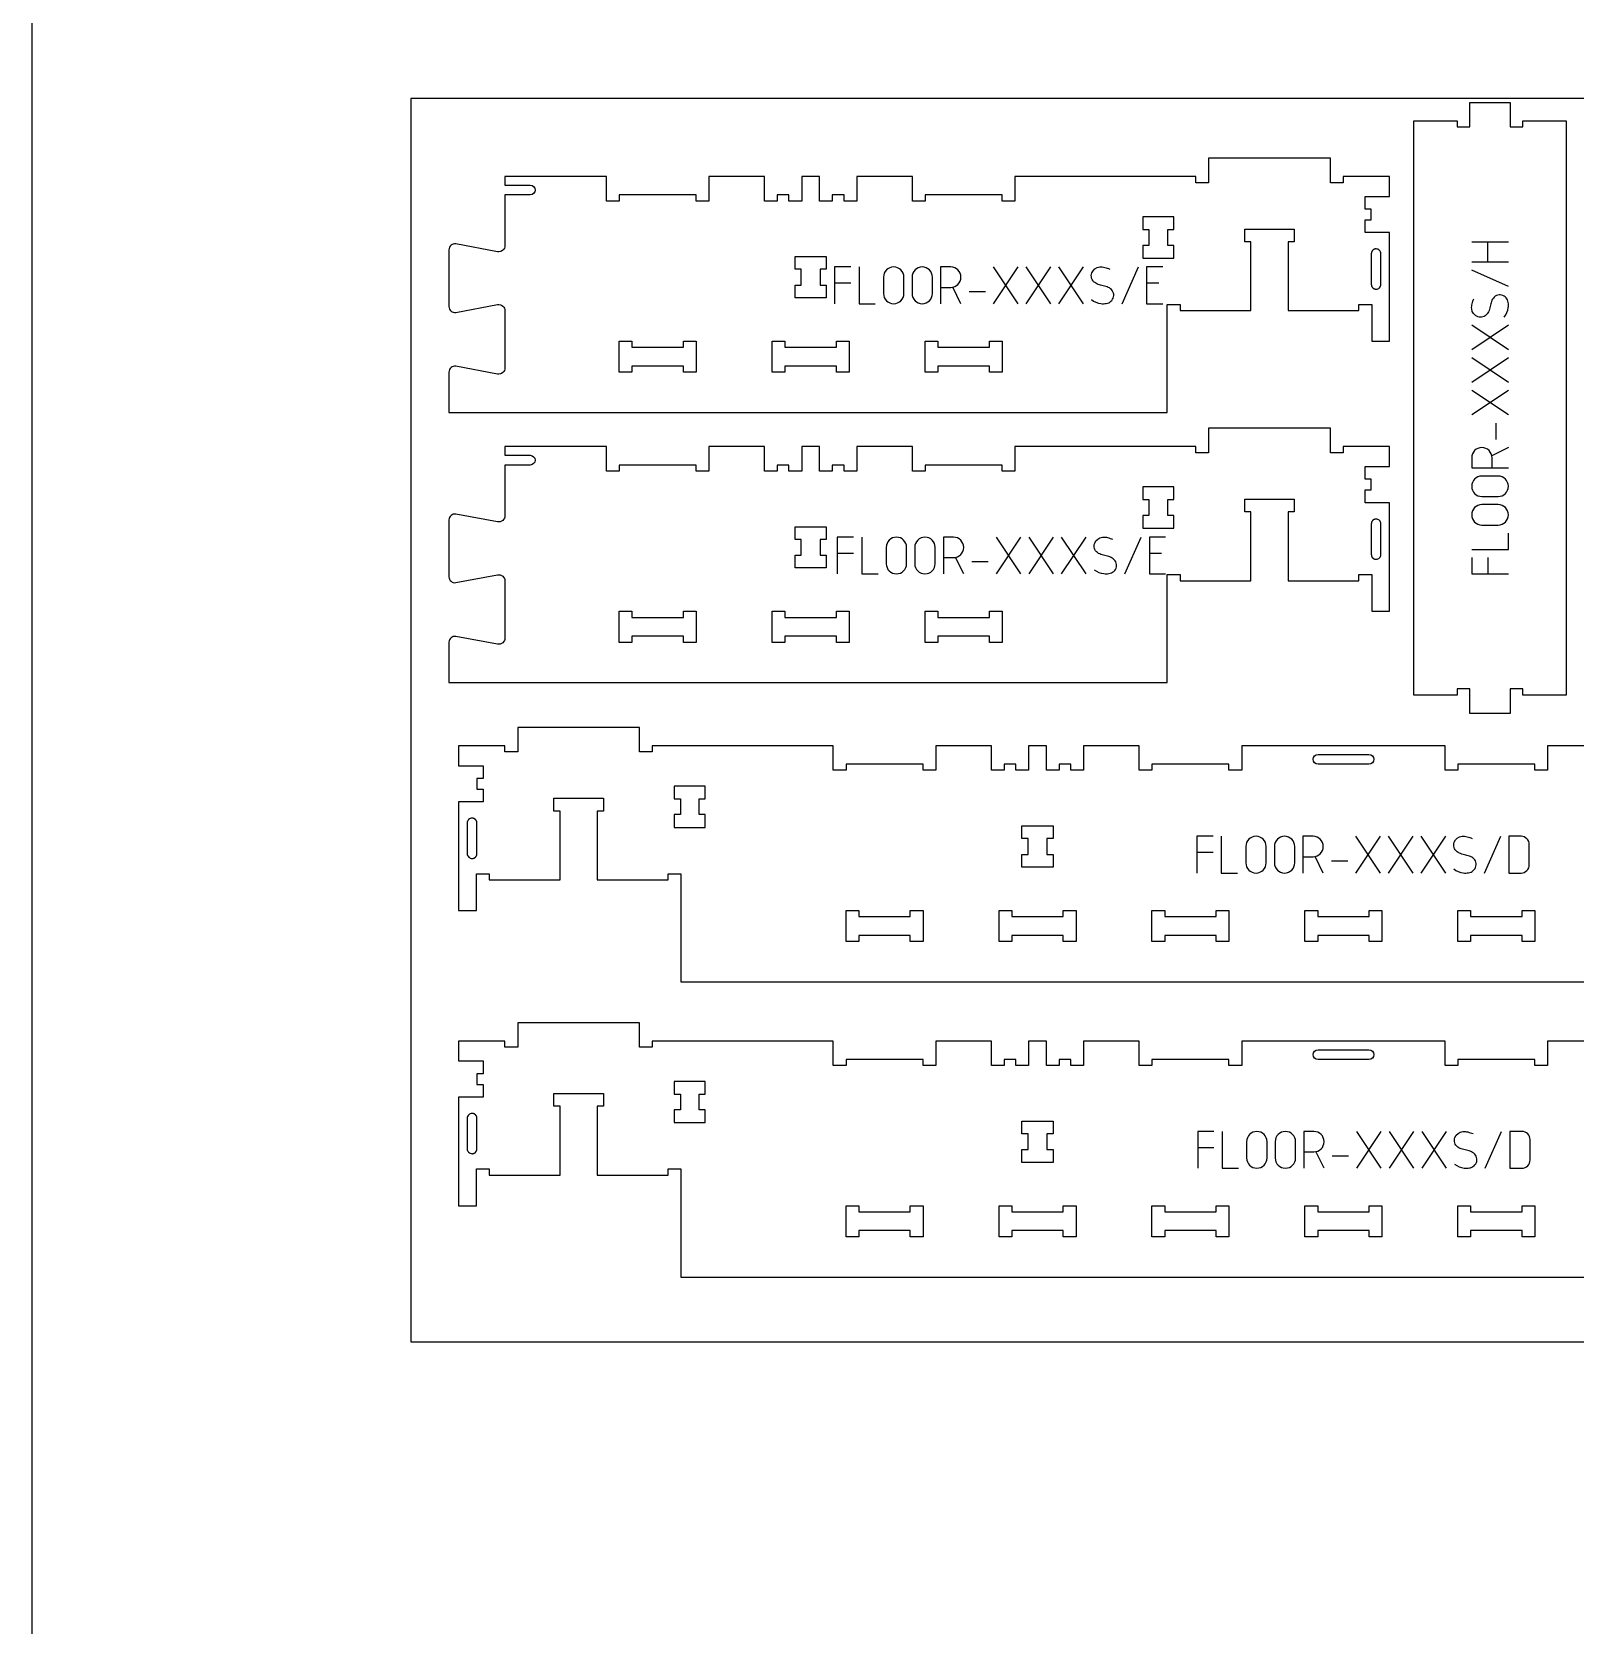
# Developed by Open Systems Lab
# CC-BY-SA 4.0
# Model space of a CAD drawing. Extents: x 0 to 12757, y 0 to 30003.
# Drawn here: x 0 to 1513, y 10398 to 11961 of the extents above; entities that cross this region are included whole.
import ezdxf

# ---------------------------------------------------------------- set-up
doc = ezdxf.new("R2010")
doc.units = 0
for name, color, linetype in [('0_SHEET_SPRUCEPLY_2440X122', 1, 'CONTINUOUS'), ('1_ANYTOOL_1MMDEEP_LABELS_S', 2, 'CONTINUOUS'), ('3_ANYTOOL_CUTTHROUGH_INSID', 4, 'CONTINUOUS'), ('4_ANYTOOL_CUTTHROUGH_OUTSI', 5, 'CONTINUOUS'), ('DONOTCUT', 7, 'CONTINUOUS')]:
    doc.layers.add(name, color=color, linetype=linetype)

msp = doc.modelspace()

# ---------------------------------------------------------------- linework, layer by layer
at = {"layer": '0_SHEET_SPRUCEPLY_2440X122'}
msp.add_lwpolyline([(371.7, 11895.6), (371.7, 10675.6), (2811.7, 10675.6), (2811.7, 11895.6)], close=True, dxfattribs=at)
at = {"layer": '1_ANYTOOL_1MMDEEP_LABELS_S', "color": 2}
for points in [[(1411.9, 11755), (1447.9, 11755)], [(1427.9, 11735), (1427.9, 11755)], [(803.1, 11730.2), (787.1, 11730.2), (787.1, 11694.2)], [(811.1, 11730.2), (811.1, 11694.2), (827.1, 11694.2)], [(943.1, 11694.2), (967.1, 11730.2)], [(967.1, 11694.2), (943.1, 11730.2)], [(975.1, 11694.2), (999.1, 11730.2)], [(999.1, 11694.2), (975.1, 11730.2)], [(1007.1, 11694.2), (1031.1, 11730.2)], [(1031.1, 11694.2), (1007.1, 11730.2)], [(1069.1, 11694.2), (1085.1, 11730.2)], [(1109.1, 11730.2), (1093.1, 11730.2), (1093.1, 11694.2), (1109.1, 11694.2)], [(1447.9, 11735), (1411.9, 11735)], [(1447.9, 11711), (1411.9, 11727)], [(803.1, 11714.2), (787.1, 11714.2)], [(911.1, 11694.2), (903, 11710.4)], [(1105.1, 11714.2), (1093.1, 11714.2)], [(919.1, 11706.2), (935.1, 11706.2)], [(1447.9, 11673), (1411.9, 11649)], [(1447.9, 11649), (1411.9, 11673)], [(1447.9, 11641), (1411.9, 11617)], [(1447.9, 11617), (1411.9, 11641)], [(1447.9, 11609), (1411.9, 11585)], [(1447.9, 11585), (1411.9, 11609)], [(1435.9, 11561), (1435.9, 11577)], [(1447.9, 11553), (1431.7, 11544.9)], [(805.8, 11465.1), (789.8, 11465.1), (789.8, 11429.1)], [(813.8, 11465.1), (813.8, 11429.1), (829.8, 11429.1)], [(945.8, 11429.1), (969.8, 11465.1)], [(969.8, 11429.1), (945.8, 11465.1)], [(977.8, 11429.1), (1001.8, 11465.1)], [(1001.8, 11429.1), (977.8, 11465.1)], [(1009.8, 11429.1), (1033.8, 11465.1)], [(1033.8, 11429.1), (1009.8, 11465.1)], [(1071.8, 11429.1), (1087.8, 11465.1)], [(1111.8, 11465.1), (1095.8, 11465.1), (1095.8, 11429.1), (1111.8, 11429.1)], [(1411.9, 11453), (1447.9, 11453), (1447.9, 11469)], [(805.8, 11449.1), (789.8, 11449.1)], [(913.8, 11429.1), (905.7, 11445.3)], [(1107.8, 11449.1), (1095.8, 11449.1)], [(1411.9, 11445), (1411.9, 11429), (1447.9, 11429)], [(1427.9, 11445), (1427.9, 11429)], [(921.8, 11441.1), (937.8, 11441.1)], [(1158.4, 11171.6), (1142.4, 11171.6), (1142.4, 11135.6)], [(1166.4, 11171.6), (1166.4, 11135.6), (1182.4, 11135.6)], [(1298.4, 11135.6), (1322.4, 11171.6)], [(1322.4, 11135.6), (1298.4, 11171.6)], [(1330.4, 11135.6), (1354.4, 11171.6)], [(1354.4, 11135.6), (1330.4, 11171.6)], [(1362.4, 11135.6), (1386.4, 11171.6)], [(1386.4, 11135.6), (1362.4, 11171.6)], [(1424.4, 11135.6), (1440.4, 11171.6)], [(1158.4, 11155.6), (1142.4, 11155.6)], [(1266.4, 11135.6), (1258.3, 11151.8)], [(1274.4, 11147.6), (1290.4, 11147.6)], [(1159.2, 10882), (1143.2, 10882), (1143.2, 10846)], [(1167.2, 10882), (1167.2, 10846), (1183.2, 10846)], [(1299.2, 10846), (1323.2, 10882)], [(1323.2, 10846), (1299.2, 10882)], [(1331.2, 10846), (1355.2, 10882)], [(1355.2, 10846), (1331.2, 10882)], [(1363.2, 10846), (1387.2, 10882)], [(1387.2, 10846), (1363.2, 10882)], [(1425.2, 10846), (1441.2, 10882)], [(1159.2, 10866), (1143.2, 10866)], [(1267.2, 10846), (1259.1, 10862.2)], [(1275.2, 10858), (1291.2, 10858)]]:
    msp.add_lwpolyline(points, dxfattribs=at)
for points in [[(835.1, 11704.2, 1), (855.1, 11704.2), (855.1, 11720.2, 1), (835.1, 11720.2)], [(863.1, 11704.2, 1), (883.1, 11704.2), (883.1, 11720.2, 1), (863.1, 11720.2)], [(1437.9, 11505, 1), (1437.9, 11525), (1421.9, 11525, 1), (1421.9, 11505)], [(1437.9, 11477, 1), (1437.9, 11497), (1421.9, 11497, 1), (1421.9, 11477)], [(837.8, 11439.1, 1), (857.8, 11439.1), (857.8, 11455.1, 1), (837.8, 11455.1)], [(865.8, 11439.1, 1), (885.8, 11439.1), (885.8, 11455.1, 1), (865.8, 11455.1)], [(1190.4, 11145.6, 1), (1210.4, 11145.6), (1210.4, 11161.6, 1), (1190.4, 11161.6)], [(1218.4, 11145.6, 1), (1238.4, 11145.6), (1238.4, 11161.6, 1), (1218.4, 11161.6)], [(1460.4, 11171.6), (1448.4, 11171.6), (1448.4, 11135.6), (1460.4, 11135.6, 0.414214), (1468.4, 11143.6), (1468.4, 11163.6, 0.414214)], [(1191.2, 10856, 1), (1211.2, 10856), (1211.2, 10872, 1), (1191.2, 10872)], [(1219.2, 10856, 1), (1239.2, 10856), (1239.2, 10872, 1), (1219.2, 10872)], [(1461.2, 10882), (1449.2, 10882), (1449.2, 10846), (1461.2, 10846, 0.414214), (1469.2, 10854), (1469.2, 10874, 0.414214)]]:
    msp.add_lwpolyline(points, format="xyb", close=True, dxfattribs=at)
for points in [[(891.1, 11710.2), (901.1, 11710.2, 1), (901.1, 11730.2), (891.1, 11730.2), (891.1, 11694.2)], [(1039.1, 11698.2, 0.136555), (1048.3, 11694.3, 0.071716), (1053.5, 11694.4, 0.133522), (1058.1, 11696.5, 0.344001), (1060.1, 11705.9, 0.153745), (1056.7, 11709.6, 0.071568), (1051.9, 11711.5, -0.00912), (1046.8, 11712.8, -0.090615), (1042.2, 11714.9, -0.340346), (1039.4, 11724.3, -0.284273), (1047.1, 11730.2, -0.092596), (1052.1, 11729.7, -0.017533), (1057.1, 11728.2)], [(1443.9, 11681, 0.136555), (1447.8, 11690.3, 0.071716), (1447.7, 11695.4, 0.133522), (1445.6, 11700, 0.344001), (1436.2, 11702.1, 0.153745), (1432.4, 11698.6, 0.071568), (1430.6, 11693.9, -0.00912), (1429.3, 11688.7, -0.090615), (1427.1, 11684.2, -0.340346), (1417.8, 11681.4, -0.284273), (1411.9, 11689.1, -0.092596), (1412.4, 11694.1, -0.017533), (1413.9, 11699)], [(1431.9, 11533), (1431.9, 11543, 1), (1411.9, 11543), (1411.9, 11533), (1447.9, 11533)], [(893.8, 11445.1), (903.8, 11445.1, 1), (903.8, 11465.1), (893.8, 11465.1), (893.8, 11429.1)], [(1041.8, 11433.1, 0.136555), (1051.1, 11429.3, 0.071716), (1056.2, 11429.4, 0.133522), (1060.9, 11431.5, 0.344001), (1062.9, 11440.9, 0.153745), (1059.4, 11444.6, 0.071568), (1054.7, 11446.4, -0.00912), (1049.6, 11447.7, -0.090615), (1045, 11449.9, -0.340346), (1042.2, 11459.3, -0.284273), (1049.9, 11465.1, -0.092596), (1054.9, 11464.7, -0.017533), (1059.8, 11463.1)], [(1246.4, 11151.6), (1256.4, 11151.6, 1), (1256.4, 11171.6), (1246.4, 11171.6), (1246.4, 11135.6)], [(1394.4, 11139.6, 0.136555), (1403.7, 11135.7, 0.071716), (1408.8, 11135.8, 0.133522), (1413.5, 11138, 0.344001), (1415.5, 11147.4, 0.153745), (1412, 11151.1, 0.071568), (1407.3, 11152.9, -0.00912), (1402.2, 11154.2, -0.090615), (1397.6, 11156.4, -0.340346), (1394.8, 11165.8, -0.284273), (1402.5, 11171.6, -0.092596), (1407.5, 11171.2, -0.017533), (1412.4, 11169.6)], [(1247.2, 10862), (1257.2, 10862, 1), (1257.2, 10882), (1247.2, 10882), (1247.2, 10846)], [(1395.2, 10850, 0.136555), (1404.4, 10846.1, 0.071716), (1409.6, 10846.2, 0.133522), (1414.2, 10848.3, 0.344001), (1416.3, 10857.7, 0.153745), (1412.8, 10861.5, 0.071568), (1408.1, 10863.3, -0.00912), (1402.9, 10864.6, -0.090615), (1398.3, 10866.7, -0.340346), (1395.5, 10876.1, -0.284273), (1403.2, 10882, -0.092596), (1408.2, 10881.5, -0.017533), (1413.2, 10880)]]:
    msp.add_lwpolyline(points, format="xyb", dxfattribs=at)
at = {"layer": '3_ANYTOOL_CUTTHROUGH_INSID', "color": 4}
for points in [[(1089.4, 11779.4), (1089.4, 11766.9), (1095.4, 11766.9), (1095.4, 11751.4), (1089.4, 11751.4), (1089.4, 11738.9), (1119.9, 11738.9), (1119.9, 11751.4), (1113.9, 11751.4), (1113.9, 11766.9), (1119.9, 11766.9), (1119.9, 11779.4)], [(778.9, 11699.9), (748.4, 11699.9), (748.4, 11712.4), (754.4, 11712.4), (754.4, 11727.9), (748.4, 11727.9), (748.4, 11740.4), (778.9, 11740.4), (778.9, 11727.9), (772.9, 11727.9), (772.9, 11712.4), (778.9, 11712.4)], [(638.9, 11651.4), (638.9, 11657.4), (651.4, 11657.4), (651.4, 11626.9), (638.9, 11626.9), (638.9, 11632.9), (588.4, 11632.9), (588.4, 11626.9), (575.9, 11626.9), (575.9, 11657.4), (588.4, 11657.4), (588.4, 11651.4)], [(738.4, 11651.4), (788.9, 11651.4), (788.9, 11657.4), (801.4, 11657.4), (801.4, 11626.9), (788.9, 11626.9), (788.9, 11632.9), (738.4, 11632.9), (738.4, 11626.9), (725.9, 11626.9), (725.9, 11657.4), (738.4, 11657.4)], [(888.4, 11632.9), (888.4, 11626.9), (875.9, 11626.9), (875.9, 11657.4), (888.4, 11657.4), (888.4, 11651.4), (938.9, 11651.4), (938.9, 11657.4), (951.4, 11657.4), (951.4, 11626.9), (938.9, 11626.9), (938.9, 11632.9)], [(1089.4, 11514.4), (1089.4, 11501.9), (1095.4, 11501.9), (1095.4, 11486.4), (1089.4, 11486.4), (1089.4, 11473.9), (1119.9, 11473.9), (1119.9, 11486.4), (1113.9, 11486.4), (1113.9, 11501.9), (1119.9, 11501.9), (1119.9, 11514.4)], [(778.9, 11434.9), (748.4, 11434.9), (748.4, 11447.4), (754.4, 11447.4), (754.4, 11462.9), (748.4, 11462.9), (748.4, 11475.4), (778.9, 11475.4), (778.9, 11462.9), (772.9, 11462.9), (772.9, 11447.4), (778.9, 11447.4)], [(638.9, 11386.4), (638.9, 11392.4), (651.4, 11392.4), (651.4, 11361.9), (638.9, 11361.9), (638.9, 11367.9), (588.4, 11367.9), (588.4, 11361.9), (575.9, 11361.9), (575.9, 11392.4), (588.4, 11392.4), (588.4, 11386.4)], [(738.4, 11386.4), (788.9, 11386.4), (788.9, 11392.4), (801.4, 11392.4), (801.4, 11361.9), (788.9, 11361.9), (788.9, 11367.9), (738.4, 11367.9), (738.4, 11361.9), (725.9, 11361.9), (725.9, 11392.4), (738.4, 11392.4)], [(888.4, 11367.9), (888.4, 11361.9), (875.9, 11361.9), (875.9, 11392.4), (888.4, 11392.4), (888.4, 11386.4), (938.9, 11386.4), (938.9, 11392.4), (951.4, 11392.4), (951.4, 11361.9), (938.9, 11361.9), (938.9, 11367.9)], [(660.4, 11220.9), (629.9, 11220.9), (629.9, 11208.4), (635.9, 11208.4), (635.9, 11192.9), (629.9, 11192.9), (629.9, 11180.4), (660.4, 11180.4), (660.4, 11192.9), (654.4, 11192.9), (654.4, 11208.4), (660.4, 11208.4)], [(1001.4, 11141.4), (970.9, 11141.4), (970.9, 11153.9), (976.9, 11153.9), (976.9, 11169.4), (970.9, 11169.4), (970.9, 11181.9), (1001.4, 11181.9), (1001.4, 11169.4), (995.4, 11169.4), (995.4, 11153.9), (1001.4, 11153.9)], [(861.4, 11092.9), (861.4, 11098.9), (873.9, 11098.9), (873.9, 11068.4), (861.4, 11068.4), (861.4, 11074.4), (810.9, 11074.4), (810.9, 11068.4), (798.4, 11068.4), (798.4, 11098.9), (810.9, 11098.9), (810.9, 11092.9)], [(960.9, 11098.9), (960.9, 11092.9), (1011.4, 11092.9), (1011.4, 11098.9), (1023.9, 11098.9), (1023.9, 11068.4), (1011.4, 11068.4), (1011.4, 11074.4), (960.9, 11074.4), (960.9, 11068.4), (948.4, 11068.4), (948.4, 11098.9)], [(1110.9, 11074.4), (1110.9, 11068.4), (1098.4, 11068.4), (1098.4, 11098.9), (1110.9, 11098.9), (1110.9, 11092.9), (1161.4, 11092.9), (1161.4, 11098.9), (1173.9, 11098.9), (1173.9, 11068.4), (1161.4, 11068.4), (1161.4, 11074.4)], [(1260.9, 11092.9), (1311.4, 11092.9), (1311.4, 11098.9), (1323.9, 11098.9), (1323.9, 11068.4), (1311.4, 11068.4), (1311.4, 11074.4), (1260.9, 11074.4), (1260.9, 11068.4), (1248.4, 11068.4), (1248.4, 11098.9), (1260.9, 11098.9)], [(1461.4, 11092.9), (1461.4, 11098.9), (1473.9, 11098.9), (1473.9, 11068.4), (1461.4, 11068.4), (1461.4, 11074.4), (1410.9, 11074.4), (1410.9, 11068.4), (1398.4, 11068.4), (1398.4, 11098.9), (1410.9, 11098.9), (1410.9, 11092.9)], [(660.4, 10931.2), (629.9, 10931.2), (629.9, 10918.7), (635.9, 10918.7), (635.9, 10903.2), (629.9, 10903.2), (629.9, 10890.7), (660.4, 10890.7), (660.4, 10903.2), (654.4, 10903.2), (654.4, 10918.7), (660.4, 10918.7)], [(1001.4, 10851.7), (970.9, 10851.7), (970.9, 10864.2), (976.9, 10864.2), (976.9, 10879.7), (970.9, 10879.7), (970.9, 10892.2), (1001.4, 10892.2), (1001.4, 10879.7), (995.4, 10879.7), (995.4, 10864.2), (1001.4, 10864.2)], [(861.4, 10803.2), (861.4, 10809.2), (873.9, 10809.2), (873.9, 10778.7), (861.4, 10778.7), (861.4, 10784.7), (810.9, 10784.7), (810.9, 10778.7), (798.4, 10778.7), (798.4, 10809.2), (810.9, 10809.2), (810.9, 10803.2)], [(960.9, 10809.2), (960.9, 10803.2), (1011.4, 10803.2), (1011.4, 10809.2), (1023.9, 10809.2), (1023.9, 10778.7), (1011.4, 10778.7), (1011.4, 10784.7), (960.9, 10784.7), (960.9, 10778.7), (948.4, 10778.7), (948.4, 10809.2)], [(1110.9, 10784.7), (1110.9, 10778.7), (1098.4, 10778.7), (1098.4, 10809.2), (1110.9, 10809.2), (1110.9, 10803.2), (1161.4, 10803.2), (1161.4, 10809.2), (1173.9, 10809.2), (1173.9, 10778.7), (1161.4, 10778.7), (1161.4, 10784.7)], [(1260.9, 10803.2), (1311.4, 10803.2), (1311.4, 10809.2), (1323.9, 10809.2), (1323.9, 10778.7), (1311.4, 10778.7), (1311.4, 10784.7), (1260.9, 10784.7), (1260.9, 10778.7), (1248.4, 10778.7), (1248.4, 10809.2), (1260.9, 10809.2)], [(1461.4, 10803.2), (1461.4, 10809.2), (1473.9, 10809.2), (1473.9, 10778.7), (1461.4, 10778.7), (1461.4, 10784.7), (1410.9, 10784.7), (1410.9, 10778.7), (1398.4, 10778.7), (1398.4, 10809.2), (1410.9, 10809.2), (1410.9, 10803.2)]]:
    msp.add_lwpolyline(points, close=True, dxfattribs=at)
for points in [[(1322.9, 11743.2, 0.414214), (1318.2, 11747.9), (1318.1, 11747.9), (1318, 11747.9), (1317.9, 11747.9), (1317.8, 11747.9), (1317.6, 11747.9), (1317.5, 11747.9), (1317.4, 11747.9), (1317.3, 11747.8), (1317.2, 11747.8), (1317.1, 11747.8), (1317, 11747.8), (1316.9, 11747.7), (1316.8, 11747.7), (1316.7, 11747.7), (1316.5, 11747.6), (1316.4, 11747.6), (1316.3, 11747.5), (1316.2, 11747.5), (1316.1, 11747.4), (1316, 11747.4), (1315.9, 11747.3), (1315.8, 11747.3), (1315.7, 11747.2), (1315.6, 11747.1), (1315.5, 11747.1), (1315.4, 11747), (1315.3, 11746.9), (1315.2, 11746.9), (1315.1, 11746.8), (1315, 11746.7), (1314.9, 11746.6), (1314.8, 11746.5), (1314.7, 11746.4), (1314.7, 11746.3), (1314.6, 11746.3), (1314.5, 11746.2), (1314.4, 11746.1), (1314.3, 11746), (1314.3, 11745.9), (1314.2, 11745.8), (1314.1, 11745.7), (1314.1, 11745.6), (1314, 11745.5), (1314, 11745.3), (1313.9, 11745.2), (1313.9, 11745.1), (1313.8, 11745), (1313.8, 11744.9), (1313.7, 11744.8), (1313.7, 11744.7), (1313.7, 11744.6), (1313.6, 11744.5), (1313.6, 11744.4), (1313.6, 11744.3), (1313.5, 11744.1), (1313.5, 11744), (1313.5, 11743.9), (1313.5, 11743.8), (1313.5, 11743.7), (1313.5, 11743.6), (1313.4, 11743.5), (1313.4, 11743.4), (1313.4, 11743.3), (1313.4, 11743.2), (1313.4, 11713.2), (1313.4, 11713.1), (1313.4, 11713), (1313.4, 11712.8), (1313.5, 11712.7), (1313.5, 11712.6), (1313.5, 11712.5), (1313.5, 11712.4), (1313.5, 11712.3), (1313.5, 11712.2), (1313.6, 11712.1), (1313.6, 11712), (1313.6, 11711.9), (1313.7, 11711.7), (1313.7, 11711.6), (1313.7, 11711.5), (1313.8, 11711.4), (1313.8, 11711.3), (1313.9, 11711.2), (1313.9, 11711.1), (1314, 11711), (1314, 11710.9), (1314.1, 11710.8), (1314.1, 11710.7), (1314.2, 11710.6), (1314.3, 11710.5), (1314.4, 11710.4), (1314.4, 11710.3), (1314.5, 11710.2), (1314.6, 11710.1), (1314.7, 11710), (1314.7, 11709.9), (1314.8, 11709.8), (1314.9, 11709.7), (1315, 11709.6), (1315.1, 11709.6), (1315.2, 11709.5), (1315.3, 11709.4), (1315.4, 11709.3), (1315.5, 11709.3), (1315.6, 11709.2), (1315.7, 11709.1), (1315.8, 11709.1), (1315.9, 11709), (1316, 11708.9), (1316.1, 11708.9), (1316.2, 11708.8), (1316.3, 11708.8), (1316.4, 11708.8), (1316.5, 11708.7), (1316.7, 11708.7), (1316.8, 11708.6), (1316.9, 11708.6), (1317, 11708.6), (1317.1, 11708.5), (1317.2, 11708.5), (1317.3, 11708.5), (1317.4, 11708.5), (1317.5, 11708.5), (1317.7, 11708.4), (1317.8, 11708.4), (1317.9, 11708.4), (1318, 11708.4), (1318.1, 11708.4), (1318.2, 11708.4, 0.414214), (1322.9, 11713.2)], [(1322.9, 11478.1, 0.414214), (1318.2, 11482.9), (1318.1, 11482.9), (1318, 11482.9), (1317.9, 11482.9), (1317.8, 11482.9), (1317.6, 11482.9), (1317.5, 11482.8), (1317.4, 11482.8), (1317.3, 11482.8), (1317.2, 11482.8), (1317.1, 11482.8), (1317, 11482.7), (1316.9, 11482.7), (1316.8, 11482.7), (1316.7, 11482.6), (1316.5, 11482.6), (1316.4, 11482.6), (1316.3, 11482.5), (1316.2, 11482.5), (1316.1, 11482.4), (1316, 11482.4), (1315.9, 11482.3), (1315.8, 11482.2), (1315.7, 11482.2), (1315.6, 11482.1), (1315.5, 11482), (1315.4, 11482), (1315.3, 11481.9), (1315.2, 11481.8), (1315.1, 11481.7), (1315, 11481.7), (1314.9, 11481.6), (1314.8, 11481.5), (1314.7, 11481.4), (1314.7, 11481.3), (1314.6, 11481.2), (1314.5, 11481.1), (1314.4, 11481), (1314.3, 11480.9), (1314.3, 11480.8), (1314.2, 11480.7), (1314.1, 11480.6), (1314.1, 11480.5), (1314, 11480.4), (1314, 11480.3), (1313.9, 11480.2), (1313.9, 11480.1), (1313.8, 11480), (1313.8, 11479.9), (1313.7, 11479.8), (1313.7, 11479.7), (1313.7, 11479.6), (1313.6, 11479.4), (1313.6, 11479.3), (1313.6, 11479.2), (1313.5, 11479.1), (1313.5, 11479), (1313.5, 11478.9), (1313.5, 11478.8), (1313.5, 11478.7), (1313.5, 11478.6), (1313.4, 11478.5), (1313.4, 11478.3), (1313.4, 11478.2), (1313.4, 11478.1), (1313.4, 11448.1), (1313.4, 11448), (1313.4, 11447.9), (1313.4, 11447.8), (1313.5, 11447.7), (1313.5, 11447.6), (1313.5, 11447.5), (1313.5, 11447.4), (1313.5, 11447.3), (1313.5, 11447.2), (1313.6, 11447), (1313.6, 11446.9), (1313.6, 11446.8), (1313.7, 11446.7), (1313.7, 11446.6), (1313.7, 11446.5), (1313.8, 11446.4), (1313.8, 11446.3), (1313.9, 11446.2), (1313.9, 11446.1), (1314, 11446), (1314, 11445.8), (1314.1, 11445.7), (1314.1, 11445.6), (1314.2, 11445.5), (1314.3, 11445.4), (1314.4, 11445.3), (1314.4, 11445.2), (1314.5, 11445.1), (1314.6, 11445), (1314.7, 11445), (1314.7, 11444.9), (1314.8, 11444.8), (1314.9, 11444.7), (1315, 11444.6), (1315.1, 11444.5), (1315.2, 11444.4), (1315.3, 11444.4), (1315.4, 11444.3), (1315.5, 11444.2), (1315.6, 11444.2), (1315.7, 11444.1), (1315.8, 11444), (1315.9, 11444), (1316, 11443.9), (1316.1, 11443.9), (1316.2, 11443.8), (1316.3, 11443.8), (1316.4, 11443.7), (1316.5, 11443.7), (1316.7, 11443.6), (1316.8, 11443.6), (1316.9, 11443.6), (1317, 11443.5), (1317.1, 11443.5), (1317.2, 11443.5), (1317.3, 11443.5), (1317.4, 11443.4), (1317.5, 11443.4), (1317.7, 11443.4), (1317.8, 11443.4), (1317.9, 11443.4), (1318, 11443.4), (1318.1, 11443.4), (1318.2, 11443.4, 0.414214), (1322.9, 11448.1)], [(1311.2, 11251.9, -1), (1311.2, 11242.4), (1261.2, 11242.4, -1), (1261.2, 11251.9)], [(426.9, 11184.6), (426.9, 11154.6, 0.414214), (431.7, 11149.9), (431.8, 11149.9), (431.9, 11149.9), (432, 11149.9), (432.1, 11149.9), (432.2, 11149.9), (432.3, 11149.9), (432.4, 11149.9), (432.6, 11149.9), (432.7, 11150), (432.8, 11150), (432.9, 11150), (433, 11150.1), (433.1, 11150.1), (433.2, 11150.1), (433.3, 11150.2), (433.4, 11150.2), (433.6, 11150.2), (433.7, 11150.3), (433.8, 11150.3), (433.9, 11150.4), (434, 11150.5), (434.1, 11150.5), (434.2, 11150.6), (434.3, 11150.6), (434.4, 11150.7), (434.5, 11150.8), (434.6, 11150.9), (434.7, 11150.9), (434.8, 11151), (434.9, 11151.1), (435, 11151.2), (435.1, 11151.3), (435.1, 11151.3), (435.2, 11151.4), (435.3, 11151.5), (435.4, 11151.6), (435.5, 11151.7), (435.5, 11151.8), (435.6, 11151.9), (435.7, 11152), (435.7, 11152.1), (435.8, 11152.2), (435.9, 11152.3), (435.9, 11152.4), (436, 11152.5), (436, 11152.7), (436.1, 11152.8), (436.1, 11152.9), (436.2, 11153), (436.2, 11153.1), (436.2, 11153.2), (436.3, 11153.3), (436.3, 11153.4), (436.3, 11153.5), (436.3, 11153.6), (436.4, 11153.8), (436.4, 11153.9), (436.4, 11154), (436.4, 11154.1), (436.4, 11154.2), (436.4, 11154.3), (436.4, 11154.4), (436.4, 11154.5), (436.4, 11154.6), (436.4, 11184.6), (436.4, 11184.7), (436.4, 11184.8), (436.4, 11184.9), (436.4, 11185), (436.4, 11185.2), (436.4, 11185.3), (436.4, 11185.4), (436.4, 11185.5), (436.3, 11185.6), (436.3, 11185.7), (436.3, 11185.8), (436.3, 11185.9), (436.2, 11186), (436.2, 11186.1), (436.2, 11186.3), (436.1, 11186.4), (436.1, 11186.5), (436, 11186.6), (436, 11186.7), (435.9, 11186.8), (435.9, 11186.9), (435.8, 11187), (435.7, 11187.1), (435.7, 11187.2), (435.6, 11187.3), (435.5, 11187.4), (435.5, 11187.5), (435.4, 11187.6), (435.3, 11187.7), (435.2, 11187.8), (435.1, 11187.9), (435.1, 11188), (435, 11188.1), (434.9, 11188.1), (434.8, 11188.2), (434.7, 11188.3), (434.6, 11188.4), (434.5, 11188.5), (434.4, 11188.5), (434.3, 11188.6), (434.2, 11188.7), (434.1, 11188.7), (434, 11188.8), (433.9, 11188.8), (433.8, 11188.9), (433.7, 11188.9), (433.6, 11189), (433.4, 11189), (433.3, 11189.1), (433.2, 11189.1), (433.1, 11189.2), (433, 11189.2), (432.9, 11189.2), (432.8, 11189.2), (432.7, 11189.3), (432.6, 11189.3), (432.5, 11189.3), (432.3, 11189.3), (432.2, 11189.3), (432.1, 11189.4), (432, 11189.4), (431.9, 11189.4), (431.8, 11189.4), (431.7, 11189.4, 0.414214)], [(1311.2, 10962.2, -1), (1311.2, 10952.7), (1261.2, 10952.7, -1), (1261.2, 10962.2)], [(426.9, 10895), (426.9, 10865, 0.414214), (431.7, 10860.2), (431.8, 10860.2), (431.9, 10860.2), (432, 10860.2), (432.1, 10860.2), (432.2, 10860.3), (432.3, 10860.3), (432.4, 10860.3), (432.6, 10860.3), (432.7, 10860.3), (432.8, 10860.4), (432.9, 10860.4), (433, 10860.4), (433.1, 10860.4), (433.2, 10860.5), (433.3, 10860.5), (433.4, 10860.6), (433.6, 10860.6), (433.7, 10860.7), (433.8, 10860.7), (433.9, 10860.8), (434, 10860.8), (434.1, 10860.9), (434.2, 10860.9), (434.3, 10861), (434.4, 10861.1), (434.5, 10861.1), (434.6, 10861.2), (434.7, 10861.3), (434.8, 10861.4), (434.9, 10861.4), (435, 10861.5), (435.1, 10861.6), (435.1, 10861.7), (435.2, 10861.8), (435.3, 10861.9), (435.4, 10862), (435.5, 10862.1), (435.5, 10862.2), (435.6, 10862.3), (435.7, 10862.4), (435.7, 10862.5), (435.8, 10862.6), (435.9, 10862.7), (435.9, 10862.8), (436, 10862.9), (436, 10863), (436.1, 10863.1), (436.1, 10863.2), (436.2, 10863.3), (436.2, 10863.4), (436.2, 10863.6), (436.3, 10863.7), (436.3, 10863.8), (436.3, 10863.9), (436.3, 10864), (436.4, 10864.1), (436.4, 10864.2), (436.4, 10864.3), (436.4, 10864.4), (436.4, 10864.5), (436.4, 10864.7), (436.4, 10864.8), (436.4, 10864.9), (436.4, 10865), (436.4, 10895), (436.4, 10895.1), (436.4, 10895.2), (436.4, 10895.3), (436.4, 10895.4), (436.4, 10895.5), (436.4, 10895.6), (436.4, 10895.7), (436.4, 10895.8), (436.3, 10896), (436.3, 10896.1), (436.3, 10896.2), (436.3, 10896.3), (436.2, 10896.4), (436.2, 10896.5), (436.2, 10896.6), (436.1, 10896.7), (436.1, 10896.8), (436, 10896.9), (436, 10897.1), (435.9, 10897.2), (435.9, 10897.3), (435.8, 10897.4), (435.7, 10897.5), (435.7, 10897.6), (435.6, 10897.7), (435.5, 10897.8), (435.5, 10897.9), (435.4, 10898), (435.3, 10898.1), (435.2, 10898.2), (435.1, 10898.2), (435.1, 10898.3), (435, 10898.4), (434.9, 10898.5), (434.8, 10898.6), (434.7, 10898.7), (434.6, 10898.7), (434.5, 10898.8), (434.4, 10898.9), (434.3, 10899), (434.2, 10899), (434.1, 10899.1), (434, 10899.1), (433.9, 10899.2), (433.8, 10899.2), (433.7, 10899.3), (433.6, 10899.3), (433.4, 10899.4), (433.3, 10899.4), (433.2, 10899.5), (433.1, 10899.5), (433, 10899.5), (432.9, 10899.6), (432.8, 10899.6), (432.7, 10899.6), (432.6, 10899.6), (432.5, 10899.7), (432.3, 10899.7), (432.2, 10899.7), (432.1, 10899.7), (432, 10899.7), (431.9, 10899.7), (431.8, 10899.7), (431.7, 10899.7, 0.414214)]]:
    msp.add_lwpolyline(points, format="xyb", close=True, dxfattribs=at)
at = {"layer": '4_ANYTOOL_CUTTHROUGH_OUTSI', "color": 5}
msp.add_lwpolyline([(1397.7, 11310.2), (1355.2, 11310.2), (1355.2, 11873.7), (1397.7, 11873.7), (1397.7, 11867.7), (1410.2, 11867.7), (1410.2, 11891.7), (1449.7, 11891.7), (1449.7, 11867.7), (1462.2, 11867.7), (1462.2, 11873.7), (1504.7, 11873.7), (1504.7, 11310.2), (1462.2, 11310.2), (1462.2, 11316.2), (1449.7, 11316.2), (1449.7, 11292.2), (1410.2, 11292.2), (1410.2, 11316.2), (1397.7, 11316.2)], close=True, dxfattribs=at)
for points in [[(651.4, 11795.2), (651.4, 11800.9), (575.9, 11800.9), (575.9, 11794.9), (563.4, 11794.9), (563.4, 11818.9), (463.9, 11818.9), (463.9, 11810.4), (488.7, 11810.4), (488.7, 11810.4, -1), (488.7, 11800.9), (463.9, 11800.9), (463.9, 11751.3), (463.9, 11751.3, -0.463455), (456.7, 11745.1), (456.7, 11745.1), (456.7, 11745.1), (415.6, 11752.8), (415.6, 11752.8, 0.220352), (411, 11751.5, 0.220464), (408.9, 11747.1), (408.9, 11691.3, 0.220464), (411, 11686.9, 0.220352), (415.6, 11685.6), (456.7, 11693.3), (456.7, 11693.3), (456.7, 11693.3, -0.463455), (463.9, 11687.1), (463.9, 11631.3, -0.463455), (456.7, 11625.1), (456.7, 11625.1), (456.7, 11625.1), (415.6, 11632.8), (415.6, 11632.8, 0.220352), (411, 11631.5, 0.220464), (408.9, 11627.1), (408.9, 11587.4), (1113.4, 11587.4), (1113.4, 11693.4), (1125.9, 11693.4), (1125.9, 11687.4), (1195.4, 11687.4), (1195.4, 11754.9), (1189.4, 11754.9), (1189.4, 11767.4), (1237.9, 11767.4), (1237.9, 11754.9), (1231.9, 11754.9), (1231.9, 11687.4), (1301.4, 11687.4), (1301.4, 11693.4), (1313.9, 11693.4), (1313.9, 11657.4), (1331.4, 11657.4), (1331.4, 11763.9), (1307.4, 11763.9), (1307.4, 11776.4), (1313.4, 11776.4), (1313.4, 11786.9), (1307.4, 11786.9), (1307.4, 11799.4), (1331.4, 11799.4), (1331.4, 11818.9), (1285.9, 11818.9), (1285.9, 11812.9), (1273.4, 11812.9), (1273.4, 11836.9), (1153.9, 11836.9), (1153.9, 11812.9), (1141.4, 11812.9), (1141.4, 11818.9), (963.9, 11818.9), (963.9, 11794.9), (951.4, 11794.9), (951.4, 11800.9), (875.9, 11800.9), (875.9, 11794.9), (863.4, 11794.9), (863.4, 11818.9), (808.9, 11818.9), (808.9, 11794.9), (796.4, 11794.9), (796.4, 11800.9), (784.9, 11800.9), (784.9, 11794.9), (772.4, 11794.9), (772.4, 11818.9), (754.9, 11818.9), (754.9, 11794.9), (742.4, 11794.9), (742.4, 11800.9), (730.9, 11800.9), (730.9, 11794.9), (718.4, 11794.9), (718.4, 11818.9), (663.9, 11818.9), (663.9, 11794.9), (651.4, 11794.9), (651.4, 11795.2)], [(651.4, 11530.1), (651.4, 11535.9), (575.9, 11535.9), (575.9, 11529.9), (563.4, 11529.9), (563.4, 11553.9), (463.9, 11553.9), (463.9, 11545.4), (488.7, 11545.4), (488.7, 11545.4, -1), (488.7, 11535.9), (463.9, 11535.9), (463.9, 11486.2), (463.9, 11486.2, -0.463455), (456.7, 11480.1), (456.7, 11480.1), (456.7, 11480.1), (415.6, 11487.7), (415.6, 11487.7, 0.220352), (411, 11486.4, 0.220464), (408.9, 11482.1), (408.9, 11426.2, 0.220464), (411, 11421.8, 0.220352), (415.6, 11420.5), (456.7, 11428.2), (456.7, 11428.2), (456.7, 11428.2, -0.463455), (463.9, 11422.1), (463.9, 11366.2, -0.463455), (456.7, 11360.1), (456.7, 11360.1), (456.7, 11360.1), (415.6, 11367.7), (415.6, 11367.7, 0.220352), (411, 11366.4, 0.220464), (408.9, 11362.1), (408.9, 11322.4), (1113.4, 11322.4), (1113.4, 11428.4), (1125.9, 11428.4), (1125.9, 11422.4), (1195.4, 11422.4), (1195.4, 11489.9), (1189.4, 11489.9), (1189.4, 11502.4), (1237.9, 11502.4), (1237.9, 11489.9), (1231.9, 11489.9), (1231.9, 11422.4), (1301.4, 11422.4), (1301.4, 11428.4), (1313.9, 11428.4), (1313.9, 11392.4), (1331.4, 11392.4), (1331.4, 11498.9), (1307.4, 11498.9), (1307.4, 11511.4), (1313.4, 11511.4), (1313.4, 11521.9), (1307.4, 11521.9), (1307.4, 11534.4), (1331.4, 11534.4), (1331.4, 11553.9), (1285.9, 11553.9), (1285.9, 11547.9), (1273.4, 11547.9), (1273.4, 11571.9), (1153.9, 11571.9), (1153.9, 11547.9), (1141.4, 11547.9), (1141.4, 11553.9), (963.9, 11553.9), (963.9, 11529.9), (951.4, 11529.9), (951.4, 11535.9), (875.9, 11535.9), (875.9, 11529.9), (863.4, 11529.9), (863.4, 11553.9), (808.9, 11553.9), (808.9, 11529.9), (796.4, 11529.9), (796.4, 11535.9), (784.9, 11535.9), (784.9, 11529.9), (772.4, 11529.9), (772.4, 11553.9), (754.9, 11553.9), (754.9, 11529.9), (742.4, 11529.9), (742.4, 11535.9), (730.9, 11535.9), (730.9, 11529.9), (718.4, 11529.9), (718.4, 11553.9), (663.9, 11553.9), (663.9, 11529.9), (651.4, 11529.9), (651.4, 11530.1)]]:
    msp.add_lwpolyline(points, format="xyb", close=True, dxfattribs=at)
for points in [[(1540.9, 11260.4), (1486.4, 11260.4), (1486.4, 11236.4), (1473.9, 11236.4), (1473.9, 11242.4), (1398.4, 11242.4), (1398.4, 11236.4), (1385.9, 11236.4), (1385.9, 11260.4), (1186.4, 11260.4), (1186.4, 11236.4), (1173.9, 11236.4), (1173.9, 11242.4), (1098.4, 11242.4), (1098.4, 11236.4), (1085.9, 11236.4), (1085.9, 11260.4), (1031.4, 11260.4), (1031.4, 11236.4), (1018.9, 11236.4), (1018.9, 11242.4), (1007.4, 11242.4), (1007.4, 11236.4), (994.9, 11236.4), (994.9, 11260.4), (977.4, 11260.4), (977.4, 11236.4), (964.9, 11236.4), (964.9, 11242.4), (953.4, 11242.4), (953.4, 11236.4), (940.9, 11236.4), (940.9, 11260.4), (886.4, 11260.4), (886.4, 11236.4), (873.9, 11236.4), (873.9, 11242.4), (798.4, 11242.4), (798.4, 11236.4), (785.9, 11236.4), (785.9, 11260.4), (608.4, 11260.4), (608.4, 11254.4), (595.9, 11254.4), (595.9, 11278.4), (476.4, 11278.4), (476.4, 11254.4), (463.9, 11254.4), (463.9, 11260.4), (418.4, 11260.4), (418.4, 11240.9), (442.4, 11240.9), (442.4, 11228.4), (436.4, 11228.4), (436.4, 11217.9), (442.4, 11217.9), (442.4, 11205.4), (418.4, 11205.4), (418.4, 11098.9), (435.9, 11098.9), (435.9, 11134.9), (448.4, 11134.9), (448.4, 11128.9), (517.9, 11128.9), (517.9, 11196.4), (511.9, 11196.4), (511.9, 11208.9), (560.4, 11208.9), (560.4, 11196.4), (554.4, 11196.4), (554.4, 11128.9), (623.9, 11128.9), (623.9, 11134.9), (636.4, 11134.9), (636.4, 11028.9), (2430.9, 11028.9)], [(1540.9, 10970.7), (1486.4, 10970.7), (1486.4, 10946.7), (1473.9, 10946.7), (1473.9, 10952.7), (1398.4, 10952.7), (1398.4, 10946.7), (1385.9, 10946.7), (1385.9, 10970.7), (1186.4, 10970.7), (1186.4, 10946.7), (1173.9, 10946.7), (1173.9, 10952.7), (1098.4, 10952.7), (1098.4, 10946.7), (1085.9, 10946.7), (1085.9, 10970.7), (1031.4, 10970.7), (1031.4, 10946.7), (1018.9, 10946.7), (1018.9, 10952.7), (1007.4, 10952.7), (1007.4, 10946.7), (994.9, 10946.7), (994.9, 10970.7), (977.4, 10970.7), (977.4, 10946.7), (964.9, 10946.7), (964.9, 10952.7), (953.4, 10952.7), (953.4, 10946.7), (940.9, 10946.7), (940.9, 10970.7), (886.4, 10970.7), (886.4, 10946.7), (873.9, 10946.7), (873.9, 10952.7), (798.4, 10952.7), (798.4, 10946.7), (785.9, 10946.7), (785.9, 10970.7), (608.4, 10970.7), (608.4, 10964.7), (595.9, 10964.7), (595.9, 10988.7), (476.4, 10988.7), (476.4, 10964.7), (463.9, 10964.7), (463.9, 10970.7), (418.4, 10970.7), (418.4, 10951.2), (442.4, 10951.2), (442.4, 10938.7), (436.4, 10938.7), (436.4, 10928.2), (442.4, 10928.2), (442.4, 10915.7), (418.4, 10915.7), (418.4, 10809.2), (435.9, 10809.2), (435.9, 10845.2), (448.4, 10845.2), (448.4, 10839.2), (517.9, 10839.2), (517.9, 10906.7), (511.9, 10906.7), (511.9, 10919.2), (560.4, 10919.2), (560.4, 10906.7), (554.4, 10906.7), (554.4, 10839.2), (623.9, 10839.2), (623.9, 10845.2), (636.4, 10845.2), (636.4, 10739.2), (2430.9, 10739.2)]]:
    msp.add_lwpolyline(points, dxfattribs=at)
at = {"layer": 'DONOTCUT'}
msp.add_lwpolyline([(0, 0), (3183.4, 0), (3183.4, 13863.5), (0, 13863.5)], close=True, dxfattribs=at)

doc.saveas('drawing.dxf')
